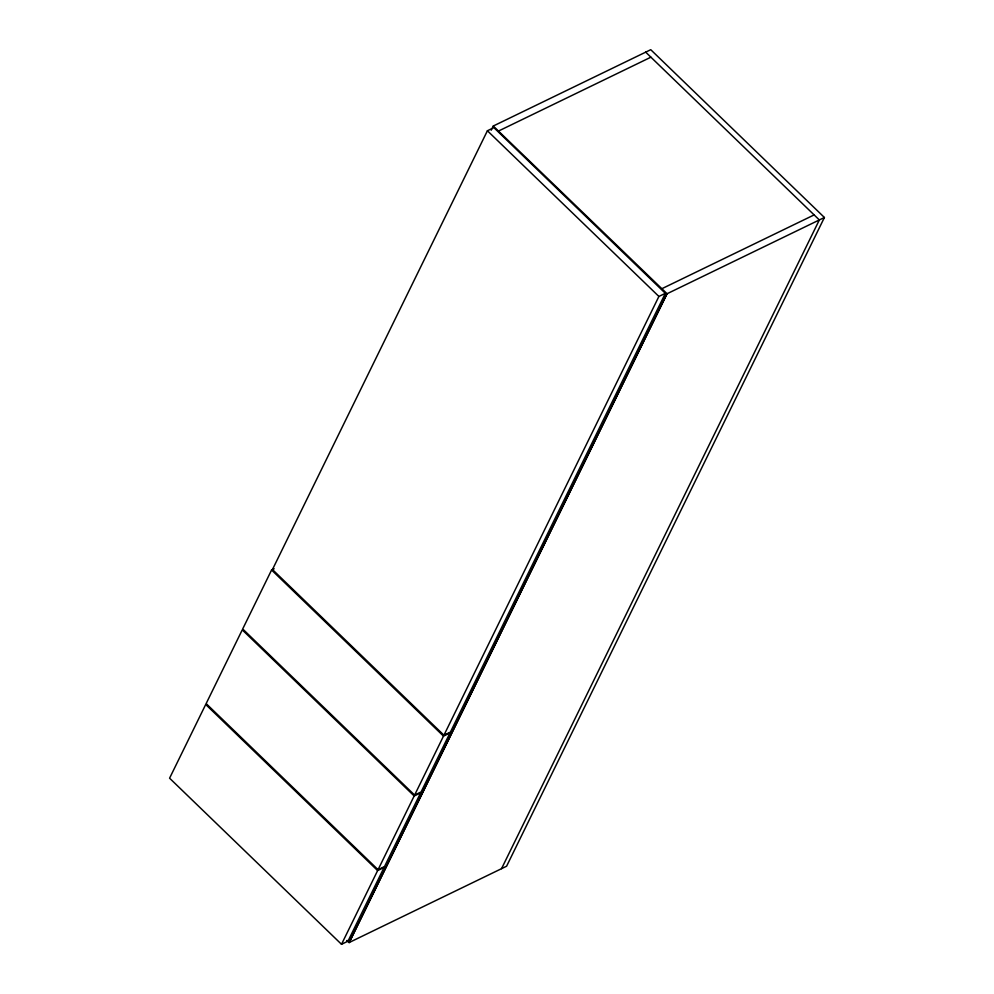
<?xml version="1.0" encoding="UTF-8"?>
<svg xmlns="http://www.w3.org/2000/svg" width="994" height="994" viewBox="0 0 994 994"><rect width="100%" height="100%" fill="white"/><g stroke="black" fill="none" stroke-linecap="round" stroke-linejoin="round"><path stroke-width="1.49" d="M274.17 568.754L271.586 570.009L242.685 628.978L414.61 795.088L421.083 791.957L449.971 732.976L443.498 736.119L414.61 795.088M487.408 130.761L272.455 569.537L443.933 735.225L450.406 732.093L665.359 293.317L493.881 127.63L487.408 130.761L658.898 296.448L665.359 293.317M491.198 130.214L493.422 125.952M341.514 944.3L377.633 870.582L384.094 867.439L347.987 941.169L341.514 944.3L169.589 778.19L205.708 704.473L377.633 870.582M378.068 869.7L414.175 795.97L420.648 792.839L384.529 866.557L378.068 869.7L206.143 703.59L242.263 629.861L414.175 795.97M443.933 735.225L658.898 296.448M347.005 940.548L349.093 942.56L666.899 293.826L824.411 217.487L650.747 49.7L493.248 126.039L667.073 293.739L349.267 942.474L347.179 940.461M501.535 868.681L819.342 219.947L645.69 52.148M824.411 217.487L506.592 866.221L349.093 942.56M498.454 131.071L650.896 57.192M661.693 288.794L814.136 214.903M271.586 570.009L443.498 736.119"/></g></svg>
